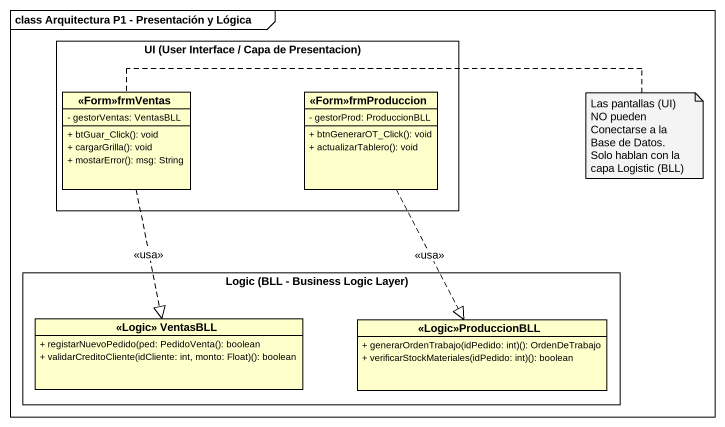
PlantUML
@startuml
mainframe class Arquitectura P1 - Presentación y Lógica
hide circle
hide empty members
skinparam classAttributeIconSize 0
rectangle "UI (User Interface / Capa de Presentacion)" as UI_User_Interface_Capa_de {
  class "<<Form>>frmVentas" as Form_frmVentas {
    - gestorVentas: VentasBLL
    + btGuar_Click(): void
    + cargarGrilla(): void
    + mostarError(): msg: String
  }
  class "<<Form>>frmProduccion" as Form_frmProduccion {
    - gestorProd: ProduccionBLL
    + btnGenerarOT_Click(): void
    + actualizarTablero(): void
  }
}
rectangle "Logic (BLL - Business Logic Layer)" as Logic_BLL_Business_Logic {
  class "<<Logic>> VentasBLL" as Logic_VentasBLL {
    + registarNuevoPedido(ped: PedidoVenta(): boolean
    + validarCreditoCliente(idCliente: int, monto: Float)(): boolean
  }
  class "<<Logic>>ProduccionBLL" as Logic_ProduccionBLL {
    + generarOrdenTrabajo(idPedido: int)(): OrdenDeTrabajo
    + verificarStockMateriales(idPedido: int)(): boolean
  }
}
Form_frmVentas ..|> Logic_VentasBLL : <<usa>>
Form_frmProduccion ..|> Logic_ProduccionBLL : <<usa>>
note right of Form_frmVentas
  Las pantallas (UI) NO pueden Conectarse a la Base de Datos.
  Solo hablan con la capa Logistic (BLL)
end note
@enduml
